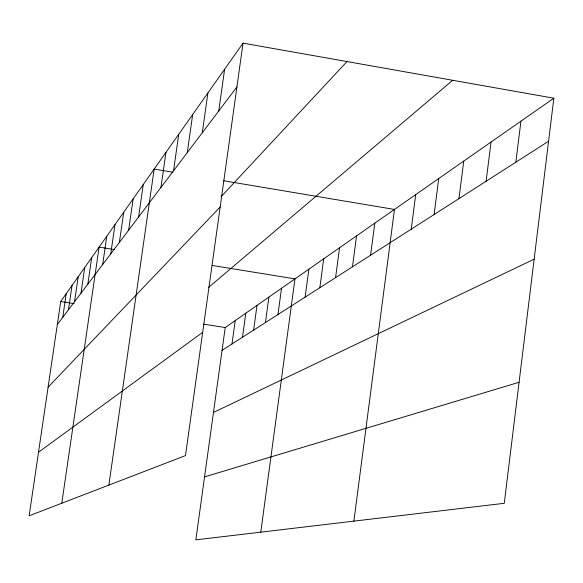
<?xml version="1.0" encoding="UTF-8"?>
<svg xmlns="http://www.w3.org/2000/svg" width="583" height="583" viewBox="0 0 583 583"><rect width="100%" height="100%" fill="white"/><g stroke="black" fill="none" stroke-linecap="round" stroke-linejoin="round"><path stroke-width="0.87" d="M553.85 98.199L504.273 503.311L195.844 539.851L225.22 327.559L553.85 98.199L243.031 43.149L60.719 301.506L29.15 515.795L185.481 455.6L243.031 43.149M515.853 162.198L520.94 121.169M458.974 198.621L463.733 161.097M486.113 181.24L491.032 142.041M434.109 214.544L438.715 178.558M353.888 521.129L394.465 209.443L223.617 180.752M411.241 229.192L415.701 194.62M352.467 266.825L356.548 235.904M370.599 255.208L374.803 223.165M319.841 287.711L323.703 258.823M335.589 277.632L339.561 247.76M260.776 532.155L294.969 278.878L212.241 265.454M305.113 297.148L308.873 269.178M253.627 330.116L257.016 305.368M265.425 322.559L268.901 297.075M277.96 314.529L281.523 288.264M232.005 343.963L235.226 320.577M242.506 337.236L245.807 313.188M218.756 110.974L224.608 69.253M173.552 170.761L178.748 134.243M187.281 152.608L192.681 114.501M202.286 132.756L207.905 92.93M138.594 217.007L143.258 184.534M108.861 485.1L154.167 169.085L172.859 172.225M160.944 187.434L165.958 152.374M61.798 503.224L99.117 247.097L114.297 249.56M102.674 264.507L106.791 236.224M110.741 253.845L114.982 224.615M119.369 242.426L123.749 212.19M128.632 230.183L133.15 198.869M62.753 317.32L66.222 293.708M68.473 309.748L72.044 285.466M74.544 301.724L78.202 276.728M80.979 293.205L84.746 267.459M87.829 284.147L91.706 257.599M57.338 324.483L236.917 86.954M221.044 196.77L347.009 61.565M48.098 387.185L220.163 207.009M208.612 287.383L452.678 80.286M38.514 452.233L202.68 332.332M222.065 350.325L548.581 141.239M213.473 412.451L534.152 259.187M204.553 476.887L519.089 382.28M60.719 301.506L74.165 303.634M203.656 324.148L225.22 327.559"/></g></svg>
